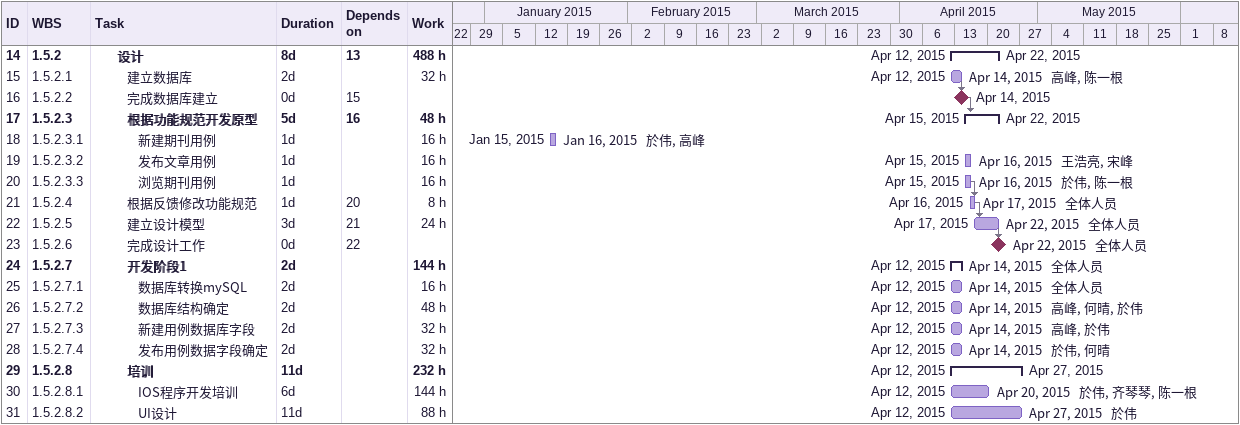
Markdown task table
| ID | WBS | Task | Duration | Start | Finish | Predecessors | Resources | Work (h) |
|---|---|---|---|---|---|---|---|---|
| 14 | 1.5.2 | **设计** | 8d | 2015-04-12 | 2015-04-22 | 13 |  | 488 |
| 15 | 1.5.2.1 | 建立数据库 | 2d | 2015-04-12 | 2015-04-14 |  | 高峰, 陈一根 | 32 |
| 16 | 1.5.2.2 | 完成数据库建立 | 0d | 2015-04-14 | 2015-04-14 | 15 |  |  |
| 17 | 1.5.2.3 | **根据功能规范开发原型** | 5d | 2015-04-15 | 2015-04-22 | 16 |  | 48 |
| 18 | 1.5.2.3.1 | 新建期刊用例 | 1d | 2015-01-15 | 2015-01-16 |  | 於伟, 高峰 | 16 |
| 19 | 1.5.2.3.2 | 发布文章用例 | 1d | 2015-04-15 | 2015-04-16 |  | 王浩亮, 宋峰 | 16 |
| 20 | 1.5.2.3.3 | 浏览期刊用例 | 1d | 2015-04-15 | 2015-04-16 |  | 於伟, 陈一根 | 16 |
| 21 | 1.5.2.4 | 根据反馈修改功能规范 | 1d | 2015-04-16 | 2015-04-17 | 20 | 全体人员 | 8 |
| 22 | 1.5.2.5 | 建立设计模型 | 3d | 2015-04-17 | 2015-04-22 | 21 | 全体人员 | 24 |
| 23 | 1.5.2.6 | 完成设计工作 | 0d | 2015-04-22 | 2015-04-22 | 22 | 全体人员 |  |
| 24 | 1.5.2.7 | **开发阶段1** | 2d | 2015-04-12 | 2015-04-14 |  | 全体人员 | 144 |
| 25 | 1.5.2.7.1 | 数据库转换mySQL | 2d | 2015-04-12 | 2015-04-14 |  | 全体人员 | 16 |
| 26 | 1.5.2.7.2 | 数据库结构确定 | 2d | 2015-04-12 | 2015-04-14 |  | 高峰, 何晴, 於伟 | 48 |
| 27 | 1.5.2.7.3 | 新建用例数据库字段 | 2d | 2015-04-12 | 2015-04-14 |  | 高峰, 於伟 | 32 |
| 28 | 1.5.2.7.4 | 发布用例数据字段确定 | 2d | 2015-04-12 | 2015-04-14 |  | 於伟, 何晴 | 32 |
| 29 | 1.5.2.8 | **培训** | 11d | 2015-04-12 | 2015-04-27 |  |  | 232 |
| 30 | 1.5.2.8.1 | IOS程序开发培训 | 6d | 2015-04-12 | 2015-04-20 |  | 於伟, 齐琴琴, 陈一根 | 144 |
| 31 | 1.5.2.8.2 | UI设计 | 11d | 2015-04-12 | 2015-04-27 |  | 於伟 | 88 |
